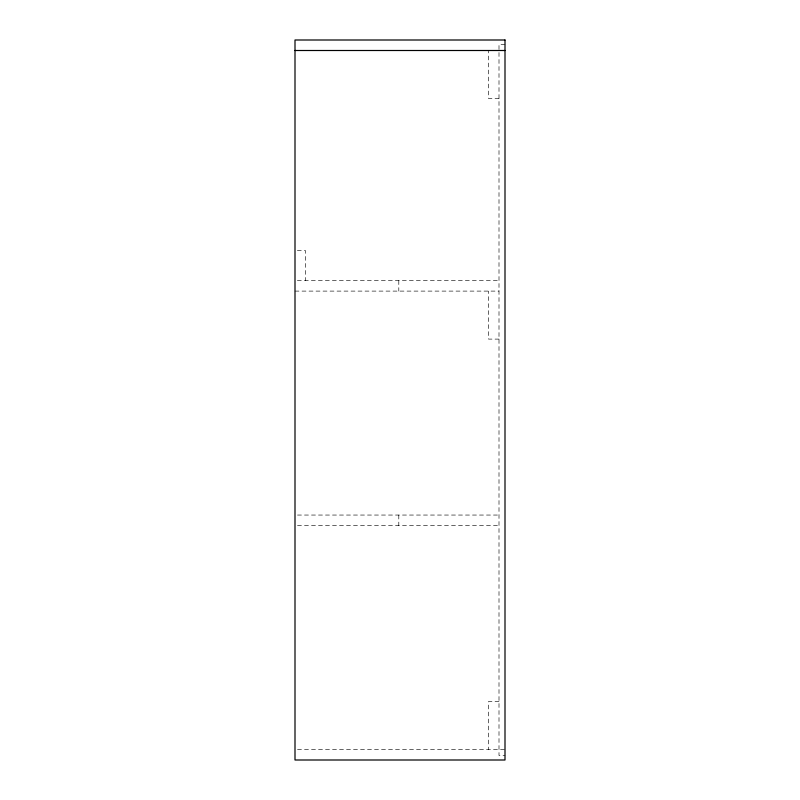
<?xml version="1.0" encoding="UTF-8"?>
<svg xmlns="http://www.w3.org/2000/svg" width="800" height="800" viewBox="0 0 800 800"><rect width="100%" height="100%" fill="white"/><g stroke="black" fill="none" stroke-linecap="round" stroke-linejoin="round"><path stroke-width="0.6" stroke-dasharray="4 3" d="M505 44.5L499 44.5L499 755.5L505 755.5M499 98.5L488.5 98.5L488.5 50.5M297.33 250.6L305.5 250.6L305.5 280.6M297.33 280.6L499 280.6M295 291.1L499 291.1M499 339.1L488.5 339.1L488.5 291.1M297.47 515.05L499 515.05M297.47 525.55L499 525.55M499 701.5L488.5 701.5L488.5 749.5M297.49 749.5L505 749.5M398.8 280.6L398.8 291.1M398.8 515.05L398.8 525.55"/><path stroke-width="1.2" d="M295 50.5L505 50.5M505 40L295 40L295 760L505 760L505 40"/></g></svg>
